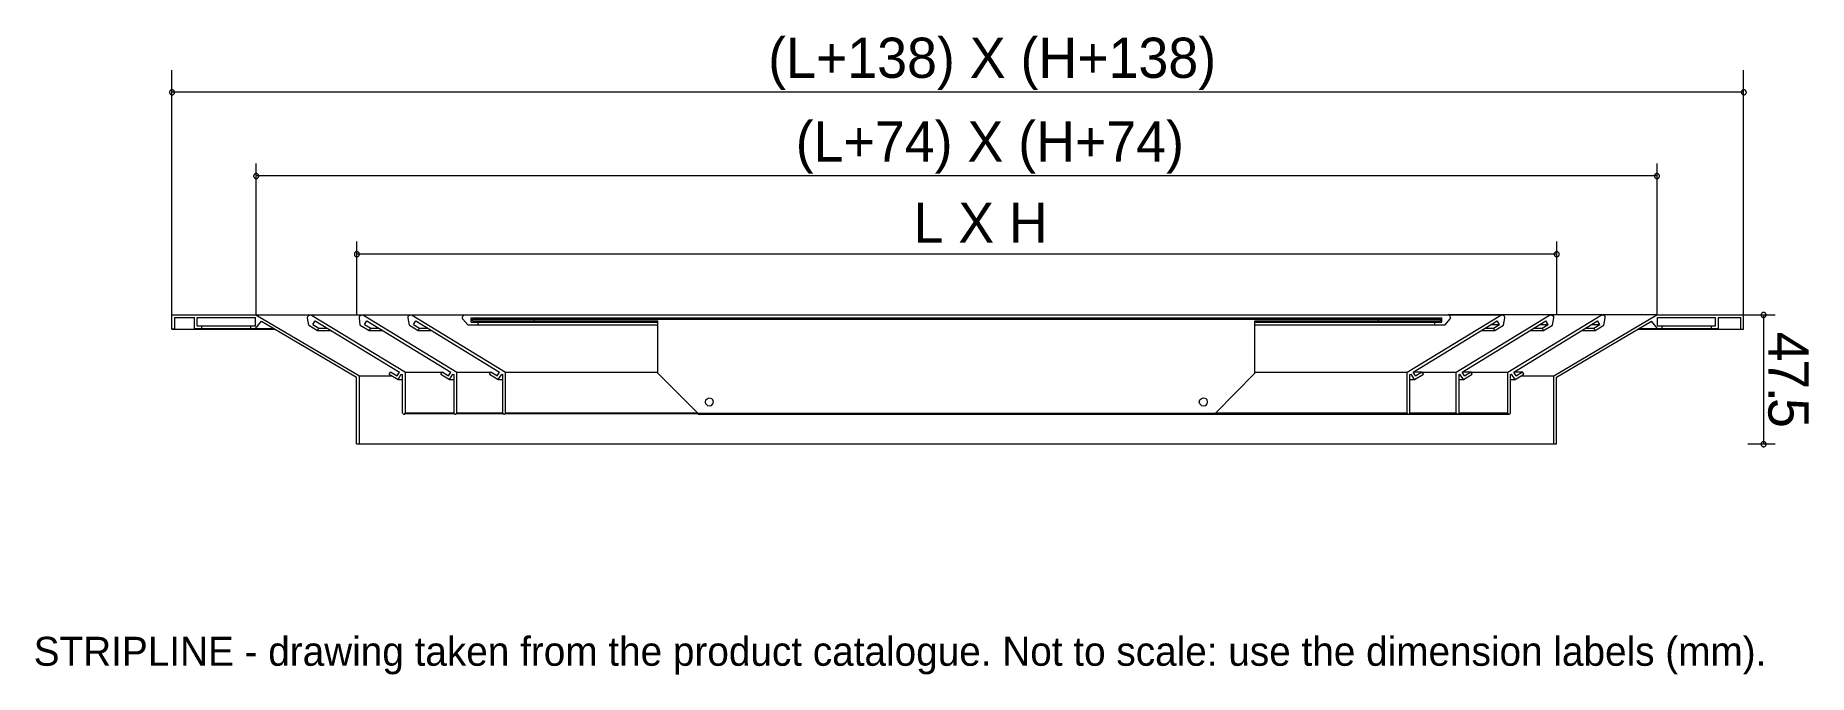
# Model space of a CAD drawing. Extents: x 0 to 245, y -13 to 75.
import ezdxf

# ---------------------------------------------------------------- set-up
doc = ezdxf.new("R2010")
doc.units = 0
for name, color, linetype in [('GEOMETRY', 7, 'Continuous'), ('NOTE', 1, 'Continuous'), ('TEXT', 7, 'Continuous')]:
    doc.layers.add(name, color=color, linetype=linetype)

msp = doc.modelspace()

# ---------------------------------------------------------------- linework, layer by layer
at = {"layer": 'GEOMETRY', "lineweight": 15}
for points in [[(19.08, 36.46), (19.08, 70.24)], [(236.18, 36.46), (236.18, 70.24)], [(236.18, 67.19), (19.08, 67.19)], [(30.7, 57.35), (30.7, 36.46)], [(224.18, 57.35), (224.18, 36.46)], [(224.18, 55.64), (30.7, 55.64)], [(44.6, 46.56), (44.6, 36.46)], [(210.33, 46.56), (210.33, 36.46)], [(210.33, 44.84), (44.6, 44.84)], [(37.81, 36.02), (37.81, 36.14), (37.87, 36.21), (37.93, 36.33)], [(38, 35), (37.81, 36.02)], [(37.93, 36.33), (38.06, 36.4), (38.19, 36.46), (38.38, 36.4), (51.34, 28.52)], [(38, 35), (39.21, 34.3)], [(38.57, 35.13), (38.89, 35.64)], [(38.57, 35.13), (39.39, 34.62)], [(38.89, 35.63), (50.51, 28.52)], [(39.21, 34.3), (39.39, 34.62)], [(44.99, 36.02), (44.99, 36.21), (45.05, 36.33)], [(45.11, 35), (44.99, 36.02)], [(45.05, 36.33), (45.17, 36.4), (45.3, 36.46), (45.56, 36.4), (58.45, 28.52)], [(45.11, 35), (46.32, 34.3)], [(45.68, 35.13), (46, 35.64)], [(45.68, 35.13), (46.57, 34.62)], [(46, 35.63), (57.62, 28.52)], [(46.32, 34.3), (46.57, 34.62)], [(51.71, 36.02), (51.71, 36.21), (51.78, 36.33)], [(51.91, 35), (51.71, 36.02)], [(51.78, 36.33), (51.91, 36.4), (52.09, 36.46), (52.29, 36.4), (65.18, 28.52)], [(51.91, 35), (53.11, 34.3)], [(52.48, 35.13), (52.8, 35.64)], [(52.48, 35.13), (53.3, 34.62)], [(52.8, 35.63), (64.35, 28.52)], [(53.11, 34.3), (53.3, 34.62)], [(59.21, 36.02), (59.21, 36.14), (59.27, 36.27), (59.34, 36.33)], [(59.97, 35.06), (59.27, 35.83), (59.27, 35.89), (59.21, 35.95), (59.21, 36.02)], [(59.34, 36.33), (59.4, 36.4), (59.59, 36.46), (195.35, 36.46), (195.54, 36.4), (195.6, 36.33)], [(59.97, 35.06), (61.37, 35.06)], [(60.41, 36.02), (194.52, 36.02)], [(60.41, 35.45), (60.41, 36.02)], [(60.41, 35.45), (61.37, 35.45)], [(61.37, 35.06), (61.37, 35.45)], [(189.7, 28.52), (202.65, 36.4), (202.84, 36.46), (202.97, 36.4), (203.1, 36.33)], [(190.52, 28.52), (202.14, 35.63)], [(193.51, 35.45), (194.52, 35.45)], [(193.51, 35.06), (193.51, 35.45)], [(193.51, 35.06), (194.97, 35.06)], [(194.52, 35.45), (194.52, 36.02)], [(194.97, 35.06), (195.6, 35.83), (195.67, 35.89), (195.67, 35.95), (195.73, 36.02), (195.67, 36.14), (195.67, 36.27), (195.6, 36.33)], [(196.49, 28.52), (209.38, 36.4), (209.57, 36.46), (209.7, 36.4), (209.83, 36.33)], [(197.32, 28.52), (208.88, 35.63)], [(201.63, 34.62), (202.46, 35.13)], [(201.83, 34.3), (201.63, 34.62)], [(201.83, 34.3), (203.03, 35)], [(202.46, 35.13), (202.14, 35.64)], [(203.03, 35), (203.22, 36.02), (203.22, 36.14), (203.16, 36.21), (203.1, 36.33)], [(203.61, 28.52), (216.5, 36.4), (216.68, 36.46), (216.87, 36.4), (217, 36.33)], [(204.43, 28.52), (215.99, 35.63)], [(208.37, 34.62), (209.19, 35.13)], [(208.55, 34.3), (208.37, 34.62)], [(208.55, 34.3), (209.77, 35)], [(209.19, 35.13), (208.88, 35.64)], [(209.77, 35), (209.95, 36.02), (209.95, 36.21), (209.83, 36.33)], [(215.48, 34.62), (216.3, 35.13)], [(215.67, 34.3), (215.48, 34.62)], [(215.67, 34.3), (216.87, 35)], [(216.3, 35.13), (215.99, 35.64)], [(216.87, 35), (217.06, 36.02), (217.06, 36.21), (217, 36.33)], [(236.18, 36.46), (240.56, 36.46)], [(238.91, 36.46), (238.91, 18.62)], [(49.11, 28.27), (49.3, 28.59)], [(49.11, 28.27), (50.32, 27.51)], [(49.3, 28.59), (50.19, 28.01)], [(50.19, 28.01), (50.51, 28.52)], [(50.32, 27.51), (50.76, 28.27)], [(50.76, 28.27), (50.95, 28.21)], [(51.02, 22.81), (50.95, 22.87), (50.95, 28.2)], [(51.27, 22.81), (51.27, 22.87), (51.34, 22.87), (51.34, 28.52)], [(56.22, 28.27), (56.41, 28.59)], [(56.22, 28.27), (57.43, 27.51)], [(56.41, 28.59), (57.3, 28.01)], [(57.3, 28.01), (57.62, 28.52)], [(57.43, 27.51), (57.88, 28.27)], [(57.88, 28.27), (58.06, 28.21)], [(58.13, 22.81), (58.06, 22.87), (58.06, 28.2)], [(58.38, 22.81), (58.45, 22.87), (58.45, 28.52)], [(62.96, 28.27), (63.14, 28.59)], [(62.96, 28.27), (64.16, 27.51)], [(63.14, 28.59), (64.04, 28.01)], [(64.03, 28.01), (64.35, 28.52)], [(64.16, 27.51), (64.67, 28.27)], [(64.67, 28.27), (64.8, 28.21)], [(64.86, 22.81), (64.8, 22.87), (64.8, 28.2)], [(65.11, 22.81), (65.18, 22.87), (65.18, 28.52)], [(189.7, 22.94), (189.7, 28.52)], [(190.02, 22.81), (190.08, 22.87), (190.08, 28.2)], [(190.08, 28.21), (190.27, 28.27)], [(190.71, 27.51), (190.27, 28.27)], [(190.84, 28.01), (190.52, 28.52)], [(190.71, 27.51), (191.98, 28.27)], [(190.84, 28.01), (191.73, 28.59)], [(191.98, 28.27), (191.73, 28.59)], [(196.49, 22.94), (196.49, 28.52)], [(196.81, 22.81), (196.81, 22.87), (196.87, 22.87), (196.87, 28.2)], [(196.87, 28.21), (197, 28.27)], [(197.51, 27.51), (197, 28.27)], [(197.63, 28.01), (197.31, 28.52)], [(197.51, 27.51), (198.71, 28.27)], [(197.63, 28.01), (198.52, 28.59)], [(198.71, 28.27), (198.52, 28.59)], [(203.6, 22.94), (203.6, 28.52)], [(203.92, 22.81), (203.98, 22.87), (203.98, 28.2)], [(203.98, 28.21), (204.11, 28.27)], [(204.62, 27.51), (204.11, 28.27)], [(204.75, 28.01), (204.43, 28.52)], [(204.62, 27.51), (205.83, 28.27)], [(204.75, 28.01), (205.64, 28.59)], [(205.83, 28.27), (205.64, 28.59)], [(51.02, 22.81), (51.08, 22.74), (51.21, 22.74), (51.27, 22.81)], [(58.13, 22.81), (58.19, 22.74), (58.32, 22.74), (58.38, 22.81)], [(64.86, 22.81), (64.92, 22.74), (65.05, 22.74), (65.11, 22.81)], [(189.76, 22.81), (189.76, 22.87), (189.7, 22.87), (189.7, 22.94)], [(189.76, 22.81), (189.82, 22.74), (190.02, 22.74), (190.02, 22.81)], [(196.56, 22.81), (196.49, 22.87), (196.49, 22.94)], [(196.56, 22.81), (196.62, 22.74), (196.75, 22.74), (196.81, 22.81)], [(203.67, 22.81), (203.6, 22.87), (203.6, 22.94)], [(203.67, 22.81), (203.73, 22.74), (203.86, 22.74), (203.92, 22.81)], [(236.75, 18.62), (240.56, 18.62)]]:
    msp.add_lwpolyline(points, dxfattribs=at)
for points in [[(19.46, 67.16), (19.45, 67.21), (19.45, 67.25), (19.43, 67.3), (19.41, 67.34), (19.39, 67.38), (19.36, 67.41), (19.32, 67.44), (19.29, 67.46), (19.24, 67.48), (19.2, 67.5), (19.16, 67.51), (19.11, 67.51), (19.06, 67.51), (19.02, 67.5), (18.97, 67.48), (18.93, 67.46), (18.9, 67.44), (18.86, 67.41), (18.83, 67.38), (18.81, 67.34), (18.79, 67.3), (18.77, 67.25), (18.76, 67.21), (18.76, 67.16), (18.76, 67.12), (18.77, 67.07), (18.79, 67.03), (18.81, 66.99), (18.83, 66.95), (18.86, 66.92), (18.9, 66.89), (18.93, 66.86), (18.97, 66.84), (19.02, 66.83), (19.06, 66.82), (19.11, 66.81), (19.16, 66.82), (19.2, 66.83), (19.24, 66.84), (19.29, 66.86), (19.32, 66.89), (19.36, 66.92), (19.39, 66.95), (19.41, 66.99), (19.43, 67.03), (19.45, 67.07), (19.45, 67.12), (19.46, 67.16)], [(236.56, 67.16), (236.56, 67.21), (236.55, 67.25), (236.53, 67.3), (236.51, 67.34), (236.49, 67.38), (236.46, 67.41), (236.42, 67.44), (236.39, 67.46), (236.35, 67.48), (236.3, 67.5), (236.26, 67.51), (236.21, 67.51), (236.16, 67.51), (236.12, 67.5), (236.07, 67.48), (236.03, 67.46), (236, 67.44), (235.96, 67.41), (235.93, 67.38), (235.91, 67.34), (235.89, 67.3), (235.87, 67.25), (235.86, 67.21), (235.86, 67.16), (235.86, 67.12), (235.87, 67.07), (235.89, 67.03), (235.91, 66.99), (235.93, 66.95), (235.96, 66.92), (236, 66.89), (236.03, 66.86), (236.07, 66.84), (236.12, 66.83), (236.16, 66.82), (236.21, 66.81), (236.26, 66.82), (236.3, 66.83), (236.35, 66.84), (236.39, 66.86), (236.42, 66.89), (236.46, 66.92), (236.49, 66.95), (236.51, 66.99), (236.53, 67.03), (236.55, 67.07), (236.56, 67.12), (236.56, 67.16)], [(31.08, 55.61), (31.08, 55.65), (31.07, 55.7), (31.05, 55.74), (31.03, 55.78), (31.01, 55.82), (30.98, 55.85), (30.94, 55.88), (30.91, 55.91), (30.86, 55.93), (30.82, 55.94), (30.78, 55.95), (30.73, 55.95), (30.68, 55.95), (30.64, 55.94), (30.59, 55.93), (30.55, 55.91), (30.52, 55.88), (30.48, 55.85), (30.45, 55.82), (30.43, 55.78), (30.41, 55.74), (30.39, 55.7), (30.38, 55.65), (30.38, 55.61), (30.38, 55.56), (30.39, 55.51), (30.41, 55.47), (30.43, 55.43), (30.45, 55.39), (30.48, 55.36), (30.52, 55.33), (30.55, 55.3), (30.59, 55.28), (30.64, 55.27), (30.68, 55.26), (30.73, 55.26), (30.78, 55.26), (30.82, 55.27), (30.86, 55.28), (30.91, 55.3), (30.94, 55.33), (30.98, 55.36), (31.01, 55.39), (31.03, 55.43), (31.05, 55.47), (31.07, 55.51), (31.08, 55.56), (31.08, 55.61)], [(224.56, 55.61), (224.55, 55.65), (224.55, 55.7), (224.53, 55.74), (224.51, 55.78), (224.49, 55.82), (224.46, 55.85), (224.42, 55.88), (224.39, 55.91), (224.35, 55.93), (224.3, 55.94), (224.26, 55.95), (224.21, 55.95), (224.16, 55.95), (224.11, 55.94), (224.07, 55.93), (224.03, 55.91), (224, 55.88), (223.96, 55.85), (223.93, 55.82), (223.91, 55.78), (223.89, 55.74), (223.87, 55.7), (223.86, 55.65), (223.86, 55.61), (223.86, 55.56), (223.87, 55.51), (223.89, 55.47), (223.91, 55.43), (223.93, 55.39), (223.96, 55.36), (224, 55.33), (224.03, 55.3), (224.07, 55.28), (224.11, 55.27), (224.16, 55.26), (224.21, 55.26), (224.26, 55.26), (224.3, 55.27), (224.35, 55.28), (224.39, 55.3), (224.42, 55.33), (224.46, 55.36), (224.49, 55.39), (224.51, 55.43), (224.53, 55.47), (224.55, 55.51), (224.55, 55.56), (224.56, 55.61)], [(44.99, 44.81), (44.98, 44.86), (44.97, 44.9), (44.96, 44.95), (44.94, 44.99), (44.91, 45.02), (44.88, 45.06), (44.85, 45.09), (44.81, 45.11), (44.77, 45.13), (44.73, 45.15), (44.68, 45.16), (44.64, 45.16), (44.59, 45.16), (44.54, 45.15), (44.5, 45.13), (44.46, 45.11), (44.42, 45.09), (44.39, 45.06), (44.36, 45.02), (44.33, 44.99), (44.31, 44.95), (44.3, 44.9), (44.29, 44.86), (44.29, 44.81), (44.29, 44.76), (44.3, 44.72), (44.31, 44.67), (44.33, 44.63), (44.36, 44.6), (44.39, 44.56), (44.42, 44.53), (44.46, 44.51), (44.5, 44.49), (44.54, 44.47), (44.59, 44.46), (44.64, 44.46), (44.68, 44.46), (44.73, 44.47), (44.77, 44.49), (44.81, 44.51), (44.85, 44.53), (44.88, 44.56), (44.91, 44.6), (44.94, 44.63), (44.96, 44.67), (44.97, 44.72), (44.98, 44.76), (44.99, 44.81)], [(210.72, 44.81), (210.71, 44.86), (210.7, 44.9), (210.69, 44.95), (210.67, 44.99), (210.64, 45.02), (210.61, 45.06), (210.58, 45.09), (210.54, 45.11), (210.5, 45.13), (210.46, 45.15), (210.41, 45.16), (210.37, 45.16), (210.32, 45.16), (210.27, 45.15), (210.23, 45.13), (210.19, 45.11), (210.15, 45.09), (210.12, 45.06), (210.09, 45.02), (210.07, 44.99), (210.05, 44.95), (210.03, 44.9), (210.02, 44.86), (210.02, 44.81), (210.02, 44.76), (210.03, 44.72), (210.05, 44.67), (210.07, 44.63), (210.09, 44.6), (210.12, 44.56), (210.15, 44.53), (210.19, 44.51), (210.23, 44.49), (210.27, 44.47), (210.32, 44.46), (210.37, 44.46), (210.41, 44.46), (210.46, 44.47), (210.5, 44.49), (210.54, 44.51), (210.58, 44.53), (210.61, 44.56), (210.64, 44.6), (210.67, 44.63), (210.69, 44.67), (210.7, 44.72), (210.71, 44.76), (210.72, 44.81)], [(239.29, 36.43), (239.29, 36.48), (239.28, 36.52), (239.26, 36.56), (239.24, 36.6), (239.22, 36.64), (239.19, 36.68), (239.15, 36.7), (239.12, 36.73), (239.08, 36.75), (239.03, 36.77), (238.99, 36.77), (238.94, 36.78), (238.89, 36.77), (238.85, 36.77), (238.81, 36.75), (238.76, 36.73), (238.73, 36.7), (238.69, 36.68), (238.66, 36.64), (238.64, 36.6), (238.62, 36.56), (238.6, 36.52), (238.59, 36.48), (238.59, 36.43), (238.59, 36.38), (238.6, 36.34), (238.62, 36.29), (238.64, 36.25), (238.66, 36.22), (238.69, 36.18), (238.73, 36.15), (238.76, 36.13), (238.81, 36.11), (238.85, 36.09), (238.89, 36.08), (238.94, 36.08), (238.99, 36.08), (239.03, 36.09), (239.08, 36.11), (239.12, 36.13), (239.15, 36.15), (239.19, 36.18), (239.22, 36.22), (239.24, 36.25), (239.26, 36.29), (239.28, 36.34), (239.29, 36.38), (239.29, 36.43)], [(45.36, 36.46), (45.36, 36.46)], [(64.99, 22.74), (64.99, 22.74)], [(189.82, 22.74), (189.82, 22.74)], [(239.29, 18.58), (239.29, 18.63), (239.28, 18.68), (239.26, 18.72), (239.24, 18.76), (239.22, 18.8), (239.19, 18.83), (239.15, 18.86), (239.12, 18.89), (239.08, 18.91), (239.03, 18.92), (238.99, 18.93), (238.94, 18.94), (238.89, 18.93), (238.85, 18.92), (238.81, 18.91), (238.76, 18.89), (238.73, 18.86), (238.69, 18.83), (238.66, 18.8), (238.64, 18.76), (238.62, 18.72), (238.6, 18.68), (238.59, 18.63), (238.59, 18.58), (238.59, 18.54), (238.6, 18.49), (238.62, 18.45), (238.64, 18.41), (238.66, 18.37), (238.69, 18.34), (238.73, 18.31), (238.76, 18.28), (238.81, 18.26), (238.85, 18.25), (238.89, 18.24), (238.94, 18.24), (238.99, 18.24), (239.03, 18.25), (239.08, 18.26), (239.12, 18.28), (239.15, 18.31), (239.19, 18.34), (239.22, 18.37), (239.24, 18.41), (239.26, 18.45), (239.28, 18.49), (239.29, 18.54), (239.29, 18.58)]]:
    msp.add_lwpolyline(points, close=True, dxfattribs=at)
at = {"layer": 'GEOMETRY', "lineweight": 20}
for points in [[(19.08, 36.46), (30.7, 36.46), (44.99, 28.01)], [(19.46, 36.08), (19.46, 34.49), (19.08, 34.49), (19.08, 36.46)], [(19.46, 36.08), (22.19, 36.08)], [(22.19, 34.55), (22.19, 36.08)], [(22.19, 34.55), (23.21, 34.55)], [(22.57, 36.08), (30.63, 36.08)], [(22.57, 34.94), (22.57, 36.08)], [(22.57, 34.94), (23.21, 34.94)], [(23.2, 34.55), (23.2, 34.94)], [(30, 34.94), (30.63, 34.94)], [(30, 34.55), (30, 34.94)], [(30, 34.55), (30.63, 34.55)], [(30.63, 34.94), (30.63, 36.08)], [(30.63, 34.55), (31.46, 35.57)], [(31.46, 35.57), (44.6, 27.82)], [(209.95, 28.01), (224.18, 36.46), (236.18, 36.46)], [(210.33, 27.82), (223.48, 35.57)], [(224.3, 34.55), (223.48, 35.57)], [(224.3, 36.08), (232.31, 36.08)], [(224.3, 34.94), (224.3, 36.08)], [(224.3, 34.94), (224.94, 34.94)], [(224.3, 34.55), (224.94, 34.55)], [(224.94, 34.55), (224.94, 34.94)], [(231.73, 34.94), (232.31, 34.94)], [(231.73, 34.55), (231.73, 34.94)], [(231.73, 34.55), (232.69, 34.55)], [(232.31, 34.94), (232.31, 36.08)], [(232.69, 36.08), (235.8, 36.08)], [(232.69, 34.55), (232.69, 36.08)], [(235.8, 34.49), (235.8, 36.08)], [(235.8, 34.49), (236.18, 34.49)], [(236.18, 34.49), (236.18, 36.46)], [(44.6, 18.62), (44.6, 27.82)], [(44.99, 18.62), (44.99, 28.01)], [(209.95, 18.62), (209.95, 28.01)], [(210.33, 18.62), (210.33, 27.82)], [(44.6, 18.62), (44.99, 18.62)], [(209.95, 18.62), (210.33, 18.62)]]:
    msp.add_lwpolyline(points, dxfattribs=at)
at = {"layer": 'GEOMETRY', "lineweight": 13}
for points in [[(19.08, 34.49), (19.08, 36.08)], [(19.08, 34.49), (33.3, 34.49)], [(23.2, 34.94), (30, 34.94)], [(23.2, 34.55), (30, 34.55)], [(30.63, 34.55), (33.17, 34.55)], [(30.7, 36.46), (59.59, 36.46)], [(39.21, 34.3), (41.11, 34.3)], [(39.4, 34.62), (40.54, 34.62)], [(46.32, 34.3), (48.22, 34.3)], [(46.57, 34.62), (47.72, 34.62)], [(53.11, 34.3), (54.96, 34.3)], [(53.3, 34.62), (54.45, 34.62)], [(60.61, 35.83), (69.18, 35.83)], [(60.61, 35.63), (60.61, 35.83)], [(60.61, 35.63), (69.18, 35.63)], [(61.37, 35.45), (86.19, 35.45)], [(61.37, 35.06), (86.19, 35.06)], [(69.18, 35.83), (185.76, 35.83)], [(69.18, 35.63), (69.18, 35.83)], [(69.18, 35.63), (86.19, 35.63)], [(91.85, 22.74), (91.78, 22.74), (91.78, 22.81), (91.72, 22.87), (86.19, 28.4), (86.19, 35.64)], [(168.68, 35.63), (185.76, 35.63)], [(168.68, 28.4), (168.68, 35.63)], [(168.68, 35.45), (193.51, 35.45)], [(168.68, 35.06), (193.51, 35.06)], [(185.76, 35.83), (194.33, 35.83)], [(185.76, 35.63), (185.76, 35.83)], [(185.76, 35.63), (194.33, 35.63)], [(194.33, 35.63), (194.33, 35.83)], [(195.35, 36.46), (202.84, 36.46)], [(224.18, 36.46), (195.35, 36.46)], [(199.92, 34.3), (201.83, 34.3)], [(200.49, 34.62), (201.63, 34.62)], [(201.32, 35.13), (202.46, 35.13)], [(206.72, 34.3), (208.55, 34.3)], [(207.22, 34.62), (208.37, 34.62)], [(208.05, 35.13), (209.19, 35.13)], [(213.83, 34.3), (215.67, 34.3)], [(214.34, 34.62), (215.48, 34.62)], [(215.16, 35.13), (216.3, 35.13)], [(221.57, 34.49), (235.8, 34.49)], [(221.77, 34.55), (224.3, 34.55)], [(224.94, 34.94), (231.73, 34.94)], [(224.94, 34.55), (231.73, 34.55)], [(44.99, 28.01), (49.49, 28.01)], [(50.32, 27.51), (50.95, 27.51)], [(51.34, 28.52), (56.35, 28.52)], [(57.43, 27.51), (58.06, 27.51)], [(58.45, 28.52), (63.14, 28.52)], [(64.16, 27.51), (64.8, 27.51)], [(65.18, 28.52), (86.19, 28.52)], [(163.22, 22.87), (168.68, 28.4)], [(168.68, 28.52), (189.7, 28.52)], [(190.08, 27.51), (190.71, 27.51)], [(190.59, 28.59), (191.73, 28.59)], [(191.79, 28.52), (196.49, 28.52)], [(196.87, 27.51), (197.51, 27.51)], [(197.38, 28.59), (198.52, 28.59)], [(198.52, 28.52), (203.61, 28.52)], [(203.98, 27.51), (204.62, 27.51)], [(204.49, 28.59), (205.64, 28.59)], [(205.45, 28.01), (209.95, 28.01)], [(93.05, 23.95), (92.86, 24.14), (92.8, 24.4), (92.86, 24.71)], [(92.86, 24.71), (93.05, 24.9)], [(93.05, 24.9), (93.31, 24.97)], [(93.31, 24.97), (93.63, 24.9)], [(93.81, 24.71), (93.63, 24.9)], [(93.81, 24.14), (93.88, 24.4), (93.81, 24.71)], [(161.31, 23.95), (161.06, 24.14), (161, 24.4), (161.06, 24.71)], [(161.06, 24.71), (161.31, 24.9)], [(161.31, 24.9), (161.57, 24.97)], [(161.57, 24.97), (161.88, 24.9)], [(162.08, 24.71), (161.88, 24.9)], [(162.08, 24.14), (162.14, 24.4), (162.08, 24.71)], [(51.27, 22.87), (58.06, 22.87)], [(51.27, 22.81), (58.13, 22.81)], [(51.34, 22.94), (58.06, 22.94)], [(51.34, 22.94), (58.06, 22.94)], [(51.34, 22.87), (58.06, 22.87)], [(58.38, 22.81), (64.86, 22.81)], [(58.45, 22.94), (64.8, 22.94)], [(58.45, 22.94), (64.8, 22.94)], [(58.45, 22.87), (64.8, 22.87)], [(58.45, 22.87), (64.8, 22.87)], [(65.11, 22.81), (91.78, 22.81)], [(65.18, 22.94), (91.66, 22.94)], [(65.18, 22.94), (91.66, 22.94)], [(65.18, 22.87), (91.72, 22.87)], [(65.18, 22.87), (91.66, 22.87)], [(91.72, 22.87), (163.22, 22.87)], [(91.78, 22.81), (163.16, 22.81)], [(91.78, 22.74), (163.09, 22.74), (91.85, 22.74), (163.09, 22.74), (91.85, 22.74)], [(93.05, 23.95), (93.31, 23.89)], [(93.31, 23.89), (93.63, 23.95)], [(93.63, 23.95), (93.81, 24.14)], [(161.31, 23.95), (161.57, 23.89)], [(161.57, 23.89), (161.88, 23.95)], [(161.88, 23.95), (162.08, 24.14)], [(163.22, 22.87), (163.16, 22.81), (163.09, 22.74)], [(189.82, 22.74), (163.09, 22.74), (189.89, 22.74)], [(163.16, 22.81), (189.76, 22.81)], [(163.22, 22.87), (189.76, 22.87)], [(163.22, 22.87), (189.7, 22.87)], [(163.22, 22.87), (189.7, 22.87)], [(163.28, 22.94), (189.7, 22.94)], [(190.02, 22.81), (196.56, 22.81)], [(190.02, 22.74), (196.62, 22.74)], [(190.08, 22.94), (196.49, 22.94)], [(190.08, 22.87), (196.49, 22.87)], [(190.08, 22.87), (196.49, 22.87)], [(190.08, 22.87), (196.49, 22.87)], [(196.68, 22.74), (203.8, 22.74)], [(196.81, 22.87), (203.61, 22.87)], [(196.81, 22.81), (203.67, 22.81)], [(196.87, 22.94), (203.6, 22.94)], [(196.87, 22.87), (203.6, 22.87)], [(196.87, 22.87), (203.6, 22.87)], [(44.99, 18.62), (209.95, 18.62)]]:
    msp.add_lwpolyline(points, dxfattribs=at)
for points in [[(86.19, 35.63), (86.19, 35.63)], [(86.19, 28.4), (86.19, 28.4)], [(168.68, 28.4), (168.68, 28.4)], [(91.72, 22.87), (91.72, 22.87)], [(93.88, 24.4), (93.88, 24.4)], [(161, 24.4), (161, 24.4)], [(163.22, 22.87), (163.22, 22.87)]]:
    msp.add_lwpolyline(points, close=True, dxfattribs=at)

# ---------------------------------------------------------------- texts
at = {"layer": 'NOTE'}
msp.add_text('STRIPLINE - drawing taken from the product catalogue. Not to scale: use the dimension labels (mm).', height=4, dxfattribs=at).set_placement((0, -12))
at = {"layer": 'TEXT'}
for s, p in [('(L+138) X (H+138)', (101.45, 69.16)), ('(L+74) X (H+74)', (105.26, 57.6)), ('L X H', (121.52, 46.4))]:
    msp.add_text(s, height=5.549, dxfattribs=at).set_placement(p)
for s, p in [('4', (239.6, 34.12)), ('7', (239.6, 30.31)), ('5', (239.6, 24.96)), ('.', (239.6, 26.5))]:
    msp.add_text(s, height=5.55, rotation=270, dxfattribs=at).set_placement(p)

doc.saveas('drawing.dxf')
